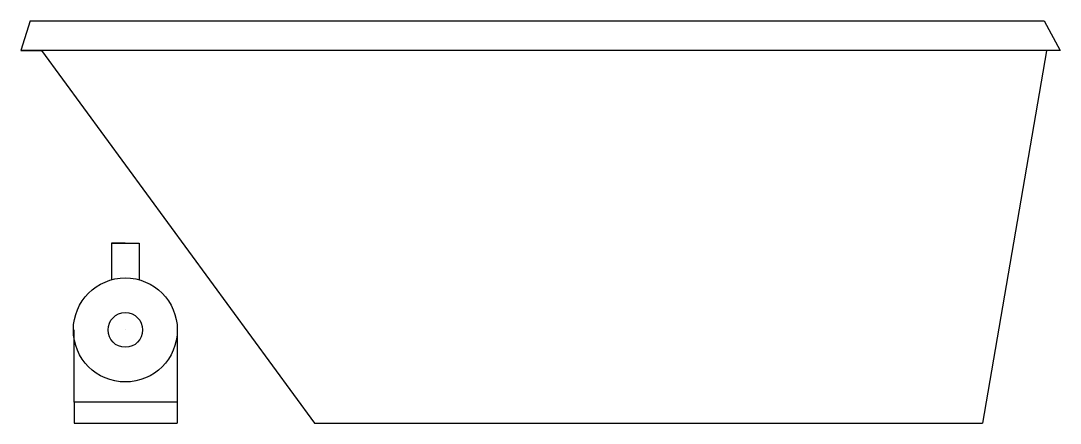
# Model space of a CAD drawing. Header units: millimetres. Extents: x 685.65 to 687.15, y 741.52 to 742.1.
import ezdxf

# ---------------------------------------------------------------- set-up
doc = ezdxf.new("R2010")
doc.units = ezdxf.units.MM
doc.layers.add('Acqualife', color=3, linetype='Continuous')

msp = doc.modelspace()

# ---------------------------------------------------------------- linework, layer by layer
at = {"layer": 'Acqualife'}
for p, q in [((685.6592, 742.0971), (685.6455, 742.0543)), ((685.6592, 742.0971), (687.1225, 742.0971)), ((687.1225, 742.0971), (687.1455, 742.0543)), ((687.1455, 742.0543), (685.6455, 742.0543)), ((685.6455, 742.0543), (685.6755, 742.0543)), ((687.1455, 742.0543), (687.1256, 742.0537)), ((685.7964, 741.7765), (685.7764, 741.7765)), ((685.7764, 741.7765), (685.8164, 741.7765)), ((685.7764, 741.7765), (685.7764, 741.7238)), ((685.8164, 741.7765), (685.8164, 741.7238)), ((685.7228, 741.5475), (685.7228, 741.6515)), ((685.7964, 741.6515), (685.7964, 741.6515)), ((685.8714, 741.6515), (685.8714, 741.5475)), ((685.8714, 741.5475), (685.7228, 741.5475)), ((685.7228, 741.5475), (685.7228, 741.5171)), ((685.8714, 741.5475), (685.8714, 741.5171)), ((685.7228, 741.5171), (685.8714, 741.5171))]:
    msp.add_line(p, q, dxfattribs=at)
at = {"layer": 'Acqualife', "color": 2}
for p, q in [((685.6755, 742.0543), (686.0692, 741.5171)), ((687.1256, 742.0537), (687.0333, 741.5171)), ((686.0692, 741.5171), (687.0333, 741.5171))]:
    msp.add_line(p, q, dxfattribs=at)
at = {"layer": 'Acqualife'}
for radius in [0.075, 0.025]:
    msp.add_circle((685.7964, 741.6515), radius, dxfattribs=at)

doc.saveas('drawing.dxf')
